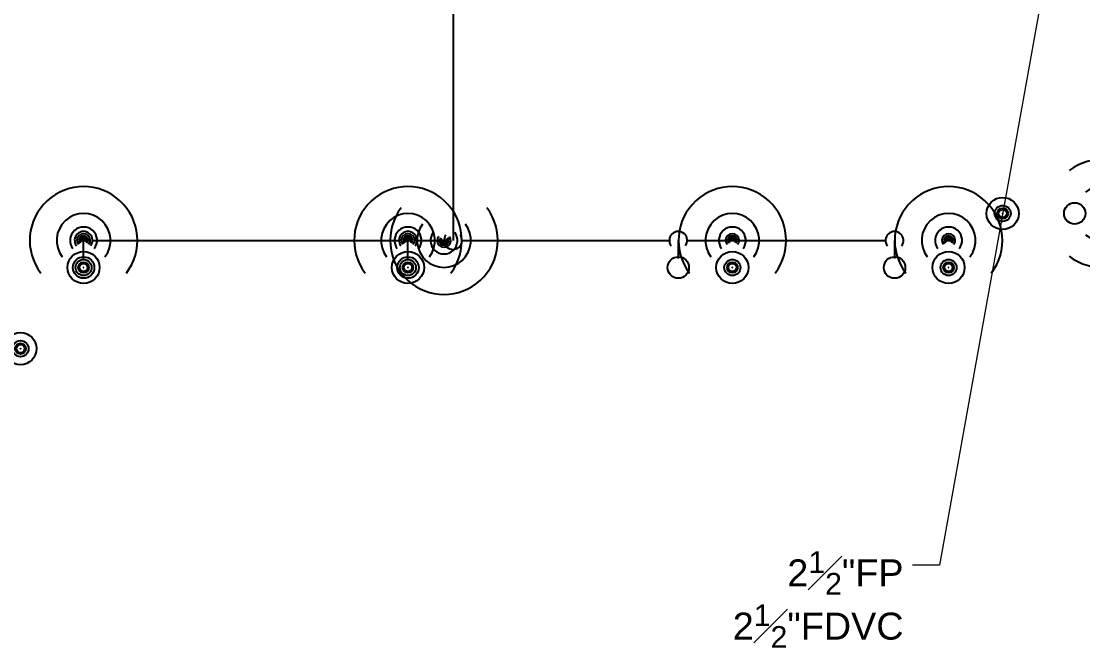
# Model space of a CAD drawing. Extents: x -17670 to 21732, y -105 to 1153.
# Drawn here: x -2583.7 to -2112.4, y -93 to 185 of the extents above; entities that cross this region are included whole.
import ezdxf
from ezdxf import colors
from ezdxf.entities.mleader import LeaderData, LeaderLine
from ezdxf.math import Vec2, Vec3

# ---------------------------------------------------------------- set-up
doc = ezdxf.new("R2010")
doc.units = 0
doc.header["$LTSCALE"] = 48
doc.header["$MEASUREMENT"] = 0
for name, color, linetype in [('F-SPRK-HEAD-N', 2, 'Continuous'), ('F-SPRK-HEAD-N @ 1 (1)', 2, 'Continuous'), ('F-SPRK-HEAD-N @ 1 (2)', 2, 'Continuous'), ('F-SPRK-HEAD-N @ 128', 2, 'Continuous'), ('F-SPRK-HEAD-N @ 192', 2, 'Continuous'), ('F-SPRK-HEAD-N @ 48', 2, 'Continuous'), ('F-SPRK-HEAD-N @ 64', 2, 'Continuous'), ('F-SPRK-HEAD-N @ 96', 2, 'Continuous'), ('F-SPRN-N', 1, 'Continuous'), ('F-SPRN-N @ 1 (1)', 1, 'Continuous'), ('F-SPRN-N @ 1 (2)', 1, 'Continuous'), ('F-SPRN-N @ 12', 1, 'Continuous'), ('F-SPRN-N @ 128', 1, 'Continuous'), ('F-SPRN-N @ 16', 1, 'Continuous'), ('F-SPRN-N @ 192', 1, 'Continuous'), ('F-SPRN-N @ 2', 1, 'Continuous'), ('F-SPRN-N @ 24', 1, 'Continuous'), ('F-SPRN-N @ 384', 1, 'Continuous'), ('F-SPRN-N @ 4', 1, 'Continuous'), ('F-SPRN-N @ 48', 1, 'Continuous'), ('F-SPRN-N @ 64', 1, 'Continuous'), ('F-SPRN-N @ 768', 1, 'Continuous'), ('F-SPRN-N @ 8', 1, 'Continuous'), ('F-SPRN-N @ 96', 1, 'Continuous')]:
    doc.layers.add(name, color=color, linetype=linetype)
doc.layers.add('G-ANNO-TEXT', color=70, linetype='Continuous', lineweight=0)
doc.styles.add('Arial', font='arial.ttf')

# ---------------------------------------------------------------- blocks, each defined once
blk = doc.blocks.new('*U27')
blk.add_circle((0, 0), 0.0371)
blk = doc.blocks.new('*U1254')
at = {"layer": 'F-SPRK-HEAD-N @ 1 (1)'}
blk.add_blockref('*U27', (-2556, 75.74), dxfattribs=at)
at = {"layer": 'F-SPRK-HEAD-N @ 1 (2)'}
blk.add_blockref('*U27', (-2556, 75.74), dxfattribs=at)
at = {"layer": 'F-SPRK-HEAD-N @ 128', "xscale": 128, "yscale": 128, "zscale": 128}
blk.add_blockref('*U27', (-2556, 75.74), dxfattribs=at)
at = {"layer": 'F-SPRK-HEAD-N @ 192', "xscale": 192, "yscale": 192, "zscale": 192}
blk.add_blockref('*U27', (-2556, 75.74), dxfattribs=at)
at = {"layer": 'F-SPRK-HEAD-N @ 48', "xscale": 48, "yscale": 48, "zscale": 48}
blk.add_blockref('*U27', (-2556, 75.74), dxfattribs=at)
at = {"layer": 'F-SPRK-HEAD-N @ 64', "xscale": 64, "yscale": 64, "zscale": 64}
blk.add_blockref('*U27', (-2556, 75.74), dxfattribs=at)
at = {"layer": 'F-SPRK-HEAD-N @ 96', "xscale": 96, "yscale": 96, "zscale": 96}
blk.add_blockref('*U27', (-2556, 75.74), dxfattribs=at)
blk = doc.blocks.new('*U1256')
at = {"layer": 'F-SPRK-HEAD-N @ 1 (1)'}
blk.add_blockref('*U27', (-2268, 75.74), dxfattribs=at)
at = {"layer": 'F-SPRK-HEAD-N @ 1 (2)'}
blk.add_blockref('*U27', (-2268, 75.74), dxfattribs=at)
at = {"layer": 'F-SPRK-HEAD-N @ 128', "xscale": 128, "yscale": 128, "zscale": 128}
blk.add_blockref('*U27', (-2292, 75.74), dxfattribs=at)
at = {"layer": 'F-SPRK-HEAD-N @ 192', "xscale": 192, "yscale": 192, "zscale": 192}
blk.add_blockref('*U27', (-2268, 75.74), dxfattribs=at)
at = {"layer": 'F-SPRK-HEAD-N @ 48', "xscale": 48, "yscale": 48, "zscale": 48}
blk.add_blockref('*U27', (-2268, 75.74), dxfattribs=at)
at = {"layer": 'F-SPRK-HEAD-N @ 64', "xscale": 64, "yscale": 64, "zscale": 64}
blk.add_blockref('*U27', (-2268, 75.74), dxfattribs=at)
at = {"layer": 'F-SPRK-HEAD-N @ 96', "xscale": 96, "yscale": 96, "zscale": 96}
blk.add_blockref('*U27', (-2268, 75.74), dxfattribs=at)
blk = doc.blocks.new('*U1258')
at = {"layer": 'F-SPRK-HEAD-N @ 1 (1)'}
blk.add_blockref('*U27', (-2412, 75.74), dxfattribs=at)
at = {"layer": 'F-SPRK-HEAD-N @ 1 (2)'}
blk.add_blockref('*U27', (-2412, 75.74), dxfattribs=at)
at = {"layer": 'F-SPRK-HEAD-N @ 128', "xscale": 128, "yscale": 128, "zscale": 128}
blk.add_blockref('*U27', (-2412, 75.74), dxfattribs=at)
at = {"layer": 'F-SPRK-HEAD-N @ 192', "xscale": 192, "yscale": 192, "zscale": 192}
blk.add_blockref('*U27', (-2412, 75.74), dxfattribs=at)
at = {"layer": 'F-SPRK-HEAD-N @ 48', "xscale": 48, "yscale": 48, "zscale": 48}
blk.add_blockref('*U27', (-2412, 75.74), dxfattribs=at)
at = {"layer": 'F-SPRK-HEAD-N @ 64', "xscale": 64, "yscale": 64, "zscale": 64}
blk.add_blockref('*U27', (-2412, 75.74), dxfattribs=at)
at = {"layer": 'F-SPRK-HEAD-N @ 96', "xscale": 96, "yscale": 96, "zscale": 96}
blk.add_blockref('*U27', (-2412, 75.74), dxfattribs=at)
blk = doc.blocks.new('*U12')
at = {"linetype": 'Continuous'}
blk.add_arc((0, 0), 0.03112, 232.56697, 127.43303, dxfattribs=at)
blk = doc.blocks.new('*U1280')
at = {"layer": 'F-SPRN-N @ 1 (1)', "rotation": 89.99999999999999}
blk.add_blockref('*U12', (-2556, 87.74), dxfattribs=at)
at = {"layer": 'F-SPRN-N @ 1 (2)', "rotation": 89.99999999999999}
blk.add_blockref('*U12', (-2556, 87.74), dxfattribs=at)
at = {"layer": 'F-SPRN-N @ 12', "xscale": 12.00000000000001, "yscale": 12.00000000000001, "zscale": 12.00000000000001, "rotation": 89.99999999999999}
blk.add_blockref('*U12', (-2556, 87.74), dxfattribs=at)
at = {"layer": 'F-SPRN-N @ 128', "xscale": 128.0000000000001, "yscale": 128.0000000000001, "zscale": 128.0000000000001, "rotation": 89.99999999999999}
blk.add_blockref('*U12', (-2556, 87.74), dxfattribs=at)
at = {"layer": 'F-SPRN-N @ 16', "xscale": 16.00000000000001, "yscale": 16.00000000000001, "zscale": 16.00000000000001, "rotation": 89.99999999999999}
blk.add_blockref('*U12', (-2556, 87.74), dxfattribs=at)
at = {"layer": 'F-SPRN-N @ 192', "xscale": 192.0000000000002, "yscale": 192.0000000000002, "zscale": 192.0000000000002, "rotation": 89.99999999999999}
blk.add_blockref('*U12', (-2556, 87.74), dxfattribs=at)
at = {"layer": 'F-SPRN-N @ 2', "xscale": 2.000000000000002, "yscale": 2.000000000000002, "zscale": 2.000000000000002, "rotation": 89.99999999999999}
blk.add_blockref('*U12', (-2556, 87.74), dxfattribs=at)
at = {"layer": 'F-SPRN-N @ 24', "xscale": 24.00000000000002, "yscale": 24.00000000000002, "zscale": 24.00000000000002, "rotation": 89.99999999999999}
blk.add_blockref('*U12', (-2556, 87.74), dxfattribs=at)
at = {"layer": 'F-SPRN-N @ 384', "xscale": 384.0000000000003, "yscale": 384.0000000000003, "zscale": 384.0000000000003, "rotation": 89.99999999999999}
blk.add_blockref('*U12', (-2556, 87.74), dxfattribs=at)
at = {"layer": 'F-SPRN-N @ 4', "xscale": 4.000000000000004, "yscale": 4.000000000000004, "zscale": 4.000000000000004, "rotation": 89.99999999999999}
blk.add_blockref('*U12', (-2556, 87.74), dxfattribs=at)
at = {"layer": 'F-SPRN-N @ 48', "xscale": 48.00000000000004, "yscale": 48.00000000000004, "zscale": 48.00000000000004, "rotation": 89.99999999999999}
blk.add_blockref('*U12', (-2556, 87.74), dxfattribs=at)
at = {"layer": 'F-SPRN-N @ 64', "xscale": 64.00000000000006, "yscale": 64.00000000000006, "zscale": 64.00000000000006, "rotation": 89.99999999999999}
blk.add_blockref('*U12', (-2556, 87.74), dxfattribs=at)
at = {"layer": 'F-SPRN-N @ 768', "xscale": 768.0000000000007, "yscale": 768.0000000000007, "zscale": 768.0000000000007, "rotation": 89.99999999999999}
blk.add_blockref('*U12', (-2556, 87.74), dxfattribs=at)
at = {"layer": 'F-SPRN-N @ 8', "xscale": 8.000000000000007, "yscale": 8.000000000000007, "zscale": 8.000000000000007, "rotation": 89.99999999999999}
blk.add_blockref('*U12', (-2556, 87.74), dxfattribs=at)
at = {"layer": 'F-SPRN-N @ 96', "xscale": 96.00000000000009, "yscale": 96.00000000000009, "zscale": 96.00000000000009, "rotation": 89.99999999999999}
blk.add_blockref('*U12', (-2556, 87.74), dxfattribs=at)
blk = doc.blocks.new('*U1281')
at = {"layer": 'F-SPRN-N @ 1 (1)', "rotation": 89.99999999999999}
blk.add_blockref('*U12', (-2412, 87.74), dxfattribs=at)
at = {"layer": 'F-SPRN-N @ 1 (2)', "rotation": 89.99999999999999}
blk.add_blockref('*U12', (-2412, 87.74), dxfattribs=at)
at = {"layer": 'F-SPRN-N @ 12', "xscale": 12.00000000000001, "yscale": 12.00000000000001, "zscale": 12.00000000000001, "rotation": 89.99999999999999}
blk.add_blockref('*U12', (-2412, 87.74), dxfattribs=at)
at = {"layer": 'F-SPRN-N @ 128', "xscale": 128.0000000000001, "yscale": 128.0000000000001, "zscale": 128.0000000000001, "rotation": 89.99999999999999}
blk.add_blockref('*U12', (-2412, 87.74), dxfattribs=at)
at = {"layer": 'F-SPRN-N @ 16', "xscale": 16.00000000000001, "yscale": 16.00000000000001, "zscale": 16.00000000000001, "rotation": 89.99999999999999}
blk.add_blockref('*U12', (-2412, 87.74), dxfattribs=at)
at = {"layer": 'F-SPRN-N @ 192', "xscale": 192.0000000000002, "yscale": 192.0000000000002, "zscale": 192.0000000000002, "rotation": 89.99999999999999}
blk.add_blockref('*U12', (-2412, 87.74), dxfattribs=at)
at = {"layer": 'F-SPRN-N @ 2', "xscale": 2.000000000000002, "yscale": 2.000000000000002, "zscale": 2.000000000000002, "rotation": 89.99999999999999}
blk.add_blockref('*U12', (-2412, 87.74), dxfattribs=at)
at = {"layer": 'F-SPRN-N @ 24', "xscale": 24.00000000000002, "yscale": 24.00000000000002, "zscale": 24.00000000000002, "rotation": 89.99999999999999}
blk.add_blockref('*U12', (-2412, 87.74), dxfattribs=at)
at = {"layer": 'F-SPRN-N @ 384', "xscale": 384.0000000000003, "yscale": 384.0000000000003, "zscale": 384.0000000000003, "rotation": 89.99999999999999}
blk.add_blockref('*U12', (-2412, 87.74), dxfattribs=at)
at = {"layer": 'F-SPRN-N @ 4', "xscale": 4.000000000000004, "yscale": 4.000000000000004, "zscale": 4.000000000000004, "rotation": 89.99999999999999}
blk.add_blockref('*U12', (-2412, 87.74), dxfattribs=at)
at = {"layer": 'F-SPRN-N @ 48', "xscale": 48.00000000000004, "yscale": 48.00000000000004, "zscale": 48.00000000000004, "rotation": 89.99999999999999}
blk.add_blockref('*U12', (-2412, 87.74), dxfattribs=at)
at = {"layer": 'F-SPRN-N @ 64', "xscale": 64.00000000000006, "yscale": 64.00000000000006, "zscale": 64.00000000000006, "rotation": 89.99999999999999}
blk.add_blockref('*U12', (-2412, 87.74), dxfattribs=at)
at = {"layer": 'F-SPRN-N @ 768', "xscale": 768.0000000000007, "yscale": 768.0000000000007, "zscale": 768.0000000000007, "rotation": 89.99999999999999}
blk.add_blockref('*U12', (-2412, 87.74), dxfattribs=at)
at = {"layer": 'F-SPRN-N @ 8', "xscale": 8.000000000000007, "yscale": 8.000000000000007, "zscale": 8.000000000000007, "rotation": 89.99999999999999}
blk.add_blockref('*U12', (-2412, 87.74), dxfattribs=at)
at = {"layer": 'F-SPRN-N @ 96', "xscale": 96.00000000000009, "yscale": 96.00000000000009, "zscale": 96.00000000000009, "rotation": 89.99999999999999}
blk.add_blockref('*U12', (-2412, 87.74), dxfattribs=at)
blk = doc.blocks.new('*U1282')
at = {"layer": 'F-SPRN-N @ 1 (1)', "rotation": 89.99999999999999}
blk.add_blockref('*U12', (-2268, 87.74), dxfattribs=at)
at = {"layer": 'F-SPRN-N @ 1 (2)', "rotation": 89.99999999999999}
blk.add_blockref('*U12', (-2268, 87.74), dxfattribs=at)
at = {"layer": 'F-SPRN-N @ 12', "xscale": 12.00000000000001, "yscale": 12.00000000000001, "zscale": 12.00000000000001, "rotation": 89.99999999999999}
blk.add_blockref('*U12', (-2268, 87.74), dxfattribs=at)
at = {"layer": 'F-SPRN-N @ 128', "xscale": 128.0000000000001, "yscale": 128.0000000000001, "zscale": 128.0000000000001, "rotation": 89.99999999999999}
blk.add_blockref('*U12', (-2292, 87.74), dxfattribs=at)
at = {"layer": 'F-SPRN-N @ 16', "xscale": 16.00000000000001, "yscale": 16.00000000000001, "zscale": 16.00000000000001, "rotation": 89.99999999999999}
blk.add_blockref('*U12', (-2268, 87.74), dxfattribs=at)
at = {"layer": 'F-SPRN-N @ 192', "xscale": 192.0000000000002, "yscale": 192.0000000000002, "zscale": 192.0000000000002, "rotation": 89.99999999999999}
blk.add_blockref('*U12', (-2268, 87.74), dxfattribs=at)
at = {"layer": 'F-SPRN-N @ 2', "xscale": 2.000000000000002, "yscale": 2.000000000000002, "zscale": 2.000000000000002, "rotation": 89.99999999999999}
blk.add_blockref('*U12', (-2268, 87.74), dxfattribs=at)
at = {"layer": 'F-SPRN-N @ 24', "xscale": 24.00000000000002, "yscale": 24.00000000000002, "zscale": 24.00000000000002, "rotation": 89.99999999999999}
blk.add_blockref('*U12', (-2268, 87.74), dxfattribs=at)
at = {"layer": 'F-SPRN-N @ 384', "xscale": 384.0000000000003, "yscale": 384.0000000000003, "zscale": 384.0000000000003, "rotation": 89.99999999999999}
blk.add_blockref('*U12', (-2268, 87.74), dxfattribs=at)
at = {"layer": 'F-SPRN-N @ 4', "xscale": 4.000000000000004, "yscale": 4.000000000000004, "zscale": 4.000000000000004, "rotation": 89.99999999999999}
blk.add_blockref('*U12', (-2268, 87.74), dxfattribs=at)
at = {"layer": 'F-SPRN-N @ 48', "xscale": 48.00000000000004, "yscale": 48.00000000000004, "zscale": 48.00000000000004, "rotation": 89.99999999999999}
blk.add_blockref('*U12', (-2268, 87.74), dxfattribs=at)
at = {"layer": 'F-SPRN-N @ 64', "xscale": 64.00000000000006, "yscale": 64.00000000000006, "zscale": 64.00000000000006, "rotation": 89.99999999999999}
blk.add_blockref('*U12', (-2268, 87.74), dxfattribs=at)
at = {"layer": 'F-SPRN-N @ 768', "xscale": 768.0000000000007, "yscale": 768.0000000000007, "zscale": 768.0000000000007, "rotation": 89.99999999999999}
blk.add_blockref('*U12', (-2268, 87.74), dxfattribs=at)
at = {"layer": 'F-SPRN-N @ 8', "xscale": 8.000000000000007, "yscale": 8.000000000000007, "zscale": 8.000000000000007, "rotation": 89.99999999999999}
blk.add_blockref('*U12', (-2268, 87.74), dxfattribs=at)
at = {"layer": 'F-SPRN-N @ 96', "xscale": 96.00000000000009, "yscale": 96.00000000000009, "zscale": 96.00000000000009, "rotation": 89.99999999999999}
blk.add_blockref('*U12', (-2268, 87.74), dxfattribs=at)
blk = doc.blocks.new('*U1287')
at = {"layer": 'F-SPRN-N @ 1 (1)', "rotation": 270}
blk.add_blockref('*U12', (-2396, 87.74), dxfattribs=at)
at = {"layer": 'F-SPRN-N @ 1 (2)', "rotation": 270}
blk.add_blockref('*U12', (-2396, 87.74), dxfattribs=at)
at = {"layer": 'F-SPRN-N @ 12', "xscale": 12, "yscale": 12, "zscale": 12, "rotation": 270}
blk.add_blockref('*U12', (-2396, 87.74), dxfattribs=at)
at = {"layer": 'F-SPRN-N @ 128', "xscale": 128, "yscale": 128, "zscale": 128, "rotation": 270}
blk.add_blockref('*U12', (-2392, 87.74), dxfattribs=at)
at = {"layer": 'F-SPRN-N @ 16', "xscale": 16, "yscale": 16, "zscale": 16, "rotation": 270}
blk.add_blockref('*U12', (-2396, 87.74), dxfattribs=at)
at = {"layer": 'F-SPRN-N @ 192', "xscale": 192, "yscale": 192, "zscale": 192, "rotation": 270}
blk.add_blockref('*U12', (-2396, 87.74), dxfattribs=at)
at = {"layer": 'F-SPRN-N @ 2', "xscale": 2, "yscale": 2, "zscale": 2, "rotation": 270}
blk.add_blockref('*U12', (-2396, 87.74), dxfattribs=at)
at = {"layer": 'F-SPRN-N @ 24', "xscale": 24, "yscale": 24, "zscale": 24, "rotation": 270}
blk.add_blockref('*U12', (-2396, 87.74), dxfattribs=at)
at = {"layer": 'F-SPRN-N @ 384', "xscale": 384, "yscale": 384, "zscale": 384, "rotation": 270}
blk.add_blockref('*U12', (-2396, 87.74), dxfattribs=at)
at = {"layer": 'F-SPRN-N @ 4', "xscale": 4, "yscale": 4, "zscale": 4, "rotation": 270}
blk.add_blockref('*U12', (-2396, 87.74), dxfattribs=at)
at = {"layer": 'F-SPRN-N @ 48', "xscale": 48, "yscale": 48, "zscale": 48, "rotation": 270}
blk.add_blockref('*U12', (-2396, 87.74), dxfattribs=at)
at = {"layer": 'F-SPRN-N @ 64', "xscale": 64, "yscale": 64, "zscale": 64, "rotation": 270}
blk.add_blockref('*U12', (-2396, 87.74), dxfattribs=at)
at = {"layer": 'F-SPRN-N @ 768', "xscale": 768, "yscale": 768, "zscale": 768, "rotation": 270}
blk.add_blockref('*U12', (-2396, 87.74), dxfattribs=at)
at = {"layer": 'F-SPRN-N @ 8', "xscale": 8, "yscale": 8, "zscale": 8, "rotation": 270}
blk.add_blockref('*U12', (-2396, 87.74), dxfattribs=at)
at = {"layer": 'F-SPRN-N @ 96', "xscale": 96, "yscale": 96, "zscale": 96, "rotation": 270}
blk.add_blockref('*U12', (-2396, 87.74), dxfattribs=at)
blk = doc.blocks.new('*U1487')
at = {"layer": 'F-SPRK-HEAD-N @ 1 (1)'}
blk.add_blockref('*U27', (-2584, 39.74), dxfattribs=at)
at = {"layer": 'F-SPRK-HEAD-N @ 1 (2)'}
blk.add_blockref('*U27', (-2584, 39.74), dxfattribs=at)
at = {"layer": 'F-SPRK-HEAD-N @ 128', "xscale": 128, "yscale": 128, "zscale": 128}
blk.add_blockref('*U27', (-2668, 83.74), dxfattribs=at)
at = {"layer": 'F-SPRK-HEAD-N @ 192', "xscale": 192, "yscale": 192, "zscale": 192}
blk.add_blockref('*U27', (-2584, 39.74), dxfattribs=at)
at = {"layer": 'F-SPRK-HEAD-N @ 48', "xscale": 48, "yscale": 48, "zscale": 48}
blk.add_blockref('*U27', (-2584, 39.74), dxfattribs=at)
at = {"layer": 'F-SPRK-HEAD-N @ 64', "xscale": 64, "yscale": 64, "zscale": 64}
blk.add_blockref('*U27', (-2584, 39.74), dxfattribs=at)
at = {"layer": 'F-SPRK-HEAD-N @ 96', "xscale": 96, "yscale": 96, "zscale": 96}
blk.add_blockref('*U27', (-2584, 39.74), dxfattribs=at)
blk = doc.blocks.new('*U1631')
at = {"layer": 'F-SPRK-HEAD-N @ 1 (1)'}
blk.add_blockref('*U27', (-2148, 99.74), dxfattribs=at)
at = {"layer": 'F-SPRK-HEAD-N @ 1 (2)'}
blk.add_blockref('*U27', (-2148, 99.74), dxfattribs=at)
at = {"layer": 'F-SPRK-HEAD-N @ 128', "xscale": 128, "yscale": 128, "zscale": 128}
blk.add_blockref('*U27', (-2116, 99.74), dxfattribs=at)
at = {"layer": 'F-SPRK-HEAD-N @ 192', "xscale": 192, "yscale": 192, "zscale": 192}
blk.add_blockref('*U27', (-2148, 99.74), dxfattribs=at)
at = {"layer": 'F-SPRK-HEAD-N @ 48', "xscale": 48, "yscale": 48, "zscale": 48}
blk.add_blockref('*U27', (-2148, 99.74), dxfattribs=at)
at = {"layer": 'F-SPRK-HEAD-N @ 64', "xscale": 64, "yscale": 64, "zscale": 64}
blk.add_blockref('*U27', (-2148, 99.74), dxfattribs=at)
at = {"layer": 'F-SPRK-HEAD-N @ 96', "xscale": 96, "yscale": 96, "zscale": 96}
blk.add_blockref('*U27', (-2148, 99.74), dxfattribs=at)
blk = doc.blocks.new('*U1632')
at = {"layer": 'F-SPRN-N @ 1 (1)'}
blk.add_blockref('*U12', (-2104, 99.74), dxfattribs=at)
at = {"layer": 'F-SPRN-N @ 1 (2)'}
blk.add_blockref('*U12', (-2104, 99.74), dxfattribs=at)
at = {"layer": 'F-SPRN-N @ 12', "xscale": 12, "yscale": 12, "zscale": 12}
blk.add_blockref('*U12', (-2104, 99.74), dxfattribs=at)
at = {"layer": 'F-SPRN-N @ 128', "xscale": 128, "yscale": 128, "zscale": 128}
blk.add_blockref('*U12', (-2104, 99.74), dxfattribs=at)
at = {"layer": 'F-SPRN-N @ 16', "xscale": 16, "yscale": 16, "zscale": 16}
blk.add_blockref('*U12', (-2104, 99.74), dxfattribs=at)
at = {"layer": 'F-SPRN-N @ 192', "xscale": 192, "yscale": 192, "zscale": 192}
blk.add_blockref('*U12', (-2104, 99.74), dxfattribs=at)
at = {"layer": 'F-SPRN-N @ 2', "xscale": 2, "yscale": 2, "zscale": 2}
blk.add_blockref('*U12', (-2104, 99.74), dxfattribs=at)
at = {"layer": 'F-SPRN-N @ 24', "xscale": 24, "yscale": 24, "zscale": 24}
blk.add_blockref('*U12', (-2104, 99.74), dxfattribs=at)
at = {"layer": 'F-SPRN-N @ 384', "xscale": 384, "yscale": 384, "zscale": 384}
blk.add_blockref('*U12', (-2104, 99.74), dxfattribs=at)
at = {"layer": 'F-SPRN-N @ 4', "xscale": 4, "yscale": 4, "zscale": 4}
blk.add_blockref('*U12', (-2104, 99.74), dxfattribs=at)
at = {"layer": 'F-SPRN-N @ 48', "xscale": 48, "yscale": 48, "zscale": 48}
blk.add_blockref('*U12', (-2104, 99.74), dxfattribs=at)
at = {"layer": 'F-SPRN-N @ 64', "xscale": 64, "yscale": 64, "zscale": 64}
blk.add_blockref('*U12', (-2104, 99.74), dxfattribs=at)
at = {"layer": 'F-SPRN-N @ 768', "xscale": 768, "yscale": 768, "zscale": 768}
blk.add_blockref('*U12', (-2104, 99.74), dxfattribs=at)
at = {"layer": 'F-SPRN-N @ 8', "xscale": 8, "yscale": 8, "zscale": 8}
blk.add_blockref('*U12', (-2104, 99.74), dxfattribs=at)
at = {"layer": 'F-SPRN-N @ 96', "xscale": 96, "yscale": 96, "zscale": 96}
blk.add_blockref('*U12', (-2104, 99.74), dxfattribs=at)
blk = doc.blocks.new('*U1634')
at = {"layer": 'F-SPRK-HEAD-N @ 1 (1)'}
blk.add_blockref('*U27', (-2172, 75.74), dxfattribs=at)
at = {"layer": 'F-SPRK-HEAD-N @ 1 (2)'}
blk.add_blockref('*U27', (-2172, 75.74), dxfattribs=at)
at = {"layer": 'F-SPRK-HEAD-N @ 128', "xscale": 128, "yscale": 128, "zscale": 128}
blk.add_blockref('*U27', (-2196, 75.74), dxfattribs=at)
at = {"layer": 'F-SPRK-HEAD-N @ 192', "xscale": 192, "yscale": 192, "zscale": 192}
blk.add_blockref('*U27', (-2172, 75.74), dxfattribs=at)
at = {"layer": 'F-SPRK-HEAD-N @ 48', "xscale": 48, "yscale": 48, "zscale": 48}
blk.add_blockref('*U27', (-2172, 75.74), dxfattribs=at)
at = {"layer": 'F-SPRK-HEAD-N @ 64', "xscale": 64, "yscale": 64, "zscale": 64}
blk.add_blockref('*U27', (-2172, 75.74), dxfattribs=at)
at = {"layer": 'F-SPRK-HEAD-N @ 96', "xscale": 96, "yscale": 96, "zscale": 96}
blk.add_blockref('*U27', (-2172, 75.74), dxfattribs=at)
blk = doc.blocks.new('*U1635')
at = {"layer": 'F-SPRN-N @ 1 (1)', "rotation": 89.99999999999999}
blk.add_blockref('*U12', (-2172, 87.74), dxfattribs=at)
at = {"layer": 'F-SPRN-N @ 1 (2)', "rotation": 89.99999999999999}
blk.add_blockref('*U12', (-2172, 87.74), dxfattribs=at)
at = {"layer": 'F-SPRN-N @ 12', "xscale": 12.00000000000001, "yscale": 12.00000000000001, "zscale": 12.00000000000001, "rotation": 89.99999999999999}
blk.add_blockref('*U12', (-2172, 87.74), dxfattribs=at)
at = {"layer": 'F-SPRN-N @ 128', "xscale": 128.0000000000001, "yscale": 128.0000000000001, "zscale": 128.0000000000001, "rotation": 89.99999999999999}
blk.add_blockref('*U12', (-2196, 87.74), dxfattribs=at)
at = {"layer": 'F-SPRN-N @ 16', "xscale": 16.00000000000001, "yscale": 16.00000000000001, "zscale": 16.00000000000001, "rotation": 89.99999999999999}
blk.add_blockref('*U12', (-2172, 87.74), dxfattribs=at)
at = {"layer": 'F-SPRN-N @ 192', "xscale": 192.0000000000002, "yscale": 192.0000000000002, "zscale": 192.0000000000002, "rotation": 89.99999999999999}
blk.add_blockref('*U12', (-2172, 87.74), dxfattribs=at)
at = {"layer": 'F-SPRN-N @ 2', "xscale": 2.000000000000002, "yscale": 2.000000000000002, "zscale": 2.000000000000002, "rotation": 89.99999999999999}
blk.add_blockref('*U12', (-2172, 87.74), dxfattribs=at)
at = {"layer": 'F-SPRN-N @ 24', "xscale": 24.00000000000002, "yscale": 24.00000000000002, "zscale": 24.00000000000002, "rotation": 89.99999999999999}
blk.add_blockref('*U12', (-2172, 87.74), dxfattribs=at)
at = {"layer": 'F-SPRN-N @ 384', "xscale": 384.0000000000003, "yscale": 384.0000000000003, "zscale": 384.0000000000003, "rotation": 89.99999999999999}
blk.add_blockref('*U12', (-2172, 87.74), dxfattribs=at)
at = {"layer": 'F-SPRN-N @ 4', "xscale": 4.000000000000004, "yscale": 4.000000000000004, "zscale": 4.000000000000004, "rotation": 89.99999999999999}
blk.add_blockref('*U12', (-2172, 87.74), dxfattribs=at)
at = {"layer": 'F-SPRN-N @ 48', "xscale": 48.00000000000004, "yscale": 48.00000000000004, "zscale": 48.00000000000004, "rotation": 89.99999999999999}
blk.add_blockref('*U12', (-2172, 87.74), dxfattribs=at)
at = {"layer": 'F-SPRN-N @ 64', "xscale": 64.00000000000006, "yscale": 64.00000000000006, "zscale": 64.00000000000006, "rotation": 89.99999999999999}
blk.add_blockref('*U12', (-2172, 87.74), dxfattribs=at)
at = {"layer": 'F-SPRN-N @ 768', "xscale": 768.0000000000007, "yscale": 768.0000000000007, "zscale": 768.0000000000007, "rotation": 89.99999999999999}
blk.add_blockref('*U12', (-2172, 87.74), dxfattribs=at)
at = {"layer": 'F-SPRN-N @ 8', "xscale": 8.000000000000007, "yscale": 8.000000000000007, "zscale": 8.000000000000007, "rotation": 89.99999999999999}
blk.add_blockref('*U12', (-2172, 87.74), dxfattribs=at)
at = {"layer": 'F-SPRN-N @ 96', "xscale": 96.00000000000009, "yscale": 96.00000000000009, "zscale": 96.00000000000009, "rotation": 89.99999999999999}
blk.add_blockref('*U12', (-2172, 87.74), dxfattribs=at)

msp = doc.modelspace()

# ---------------------------------------------------------------- linework, layer by layer
at = {"layer": 'F-SPRN-N'}
for p, q in [((-2392, 307.74), (-2392, 87.74)), ((-2556, 79.74), (-2556, 87.74)), ((-2552, 87.74), (-2416, 87.74)), ((-2412, 79.74), (-2412, 87.74)), ((-2408, 87.74), (-2396, 87.74)), ((-2388, 87.74), (-2296, 87.74)), ((-2292, 87.74), (-2292, 79.74)), ((-2288, 87.74), (-2200, 87.74)), ((-2196, 87.74), (-2196, 79.74))]:
    msp.add_line(p, q, dxfattribs=at)

# ---------------------------------------------------------------- block references
at = {"layer": 'F-SPRK-HEAD-N'}
for name in ['*U1631', '*U1487', '*U1254', '*U1258', '*U1256', '*U1634']:
    msp.add_blockref(name, (0, 0), dxfattribs=at)
at = {"layer": 'F-SPRN-N'}
for name in ['*U1632', '*U1280', '*U1281', '*U1282', '*U1635', '*U1287']:
    msp.add_blockref(name, (0, 0), dxfattribs=at)

# ---------------------------------------------------------------- leaders
at = {"layer": 'G-ANNO-TEXT'}
ml = msp.add_multileader_mtext('Standard', dxfattribs=at)
ml.set_content('\\A1;2{\\H0.8x;\\S1#2;}"FP\\P2{\\H0.8x;\\S1#2;}"FDVC', color=256, style='Arial')
ml.set_leader_properties(color=256, linetype='ByLayer', lineweight=-1)
ml.build(insert=Vec2(0, 0))
ml.multileader.update_dxf_attribs({"has_dogleg": 0, "dogleg_length": 0.125, "arrow_head_size": 16, "scale": 128})
ctx = ml.context
ctx.base_point, ctx.scale, ctx.char_height, ctx.arrow_head_size, ctx.landing_gap_size, ctx.plane_origin = Vec3(-2269.49, -56.26), 128, 12, 16, 4, Vec3(-2120, 255.74)
ctx.text_align_type = 2
notes = []
notes.append((ctx, [(0, (1, 1, 0), (-2172, -56.26), (-1, 0), 16, [(0, [(-2120, 255.74), (-2176, -56.26)], 0, [])])]))
ctx.mtext.insert, ctx.mtext.alignment, ctx.mtext.flow_direction = Vec3(-2192, -50.15), 3, 5
for ctx, leaders in notes:
    for number, flags, end, landing, length, lines in leaders:
        leader = LeaderData()
        leader.index, (leader.has_last_leader_line, leader.has_dogleg_vector, leader.attachment_direction) = number, flags
        leader.last_leader_point, leader.dogleg_vector, leader.dogleg_length = Vec3(end), Vec3(landing), length
        for number, points, colour, breaks in lines:
            line = LeaderLine()
            line.index, line.vertices, line.color, line.breaks = number, Vec3.list(points), colors.encode_raw_color(colour), breaks
            leader.lines.append(line)
        ctx.leaders.append(leader)

doc.saveas('drawing.dxf')
